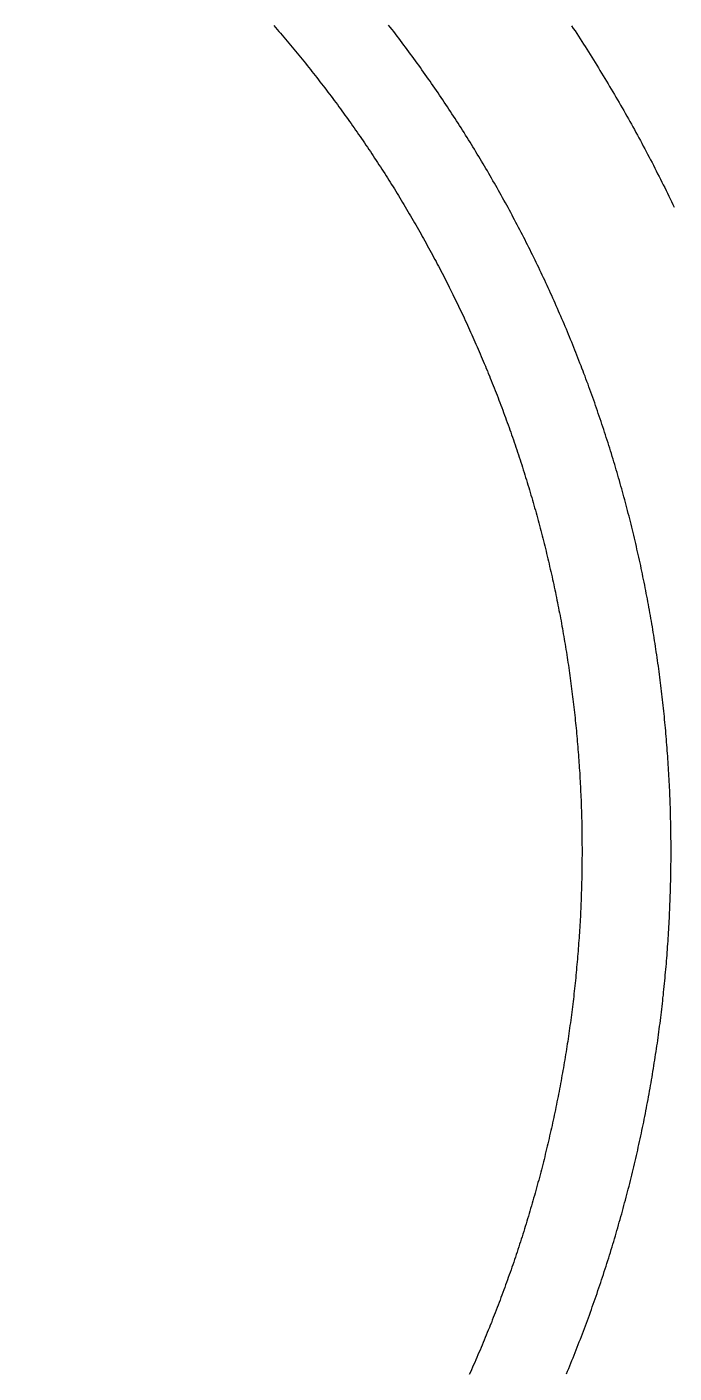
# Model space of a CAD drawing. Header units: inches. Extents: x -43479 to 56521, y -44741 to 59530.
# Drawn here: x -8761 to -7888, y -19822 to -18007 of the extents above; entities that cross this region are included whole.
import ezdxf

# ---------------------------------------------------------------- set-up
doc = ezdxf.new("R2010")
doc.units = ezdxf.units.IN
doc.header["$MEASUREMENT"] = 0

# ---------------------------------------------------------------- blocks, each defined once
blk = doc.blocks.new('kanishk_spiralEditV1')
for points in [[(1057.6, 676.3), (1056.1, 679.9), (1054.6, 683.5), (1053.2, 687.1), (1051.7, 690.7), (1050.3, 694.3), (1048.8, 697.9), (1047.4, 701.5), (1045.9, 705.1), (1044.5, 708.7), (1043.1, 712.3), (1041.7, 715.9), (1040.3, 719.5), (1038.9, 723.1), (1037.5, 726.8), (1036.1, 730.4), (1034.8, 734), (1033.4, 737.6), (1032.1, 741.3), (1030.7, 744.9), (1029.4, 748.5), (1028, 752.2), (1026.7, 755.8), (1025.4, 759.5), (1024.1, 763.1), (1022.8, 766.8), (1021.5, 770.4), (1020.2, 774.1), (1019, 777.7), (1017.7, 781.4), (1016.4, 785), (1015.2, 788.7), (1013.9, 792.4), (1012.7, 796), (1011.5, 799.7), (1010.2, 803.4), (1009, 807.1), (1007.8, 810.7), (1006.6, 814.4), (1005.4, 818.1), (1004.2, 821.8), (1003.1, 825.5), (1001.9, 829.2), (1000.7, 832.9), (999.6, 836.6), (998.4, 840.3), (997.3, 844), (996.2, 847.7), (995.1, 851.4), (993.9, 855.1), (992.8, 858.8), (991.7, 862.5), (990.7, 866.2), (989.6, 869.9), (988.5, 873.6), (987.4, 877.3), (986.4, 881.1), (985.3, 884.8), (984.3, 888.5), (983.2, 892.2), (982.2, 895.9), (981.2, 899.7), (980.2, 903.4), (979.2, 907.1), (978.2, 910.9), (977.2, 914.6), (976.2, 918.3), (975.3, 922.1), (974.3, 925.8), (973.3, 929.6), (972.4, 933.3), (971.4, 937.1), (970.5, 940.8), (969.6, 944.6), (968.7, 948.3), (967.8, 952.1), (966.9, 955.8), (966, 959.6), (965.1, 963.3), (964.2, 967.1), (963.3, 970.9), (962.5, 974.6), (961.6, 978.4), (960.8, 982.2), (960, 985.9), (959.1, 989.7), (958.3, 993.5), (957.5, 997.3), (956.7, 1001), (955.9, 1004.8), (955.1, 1008.6), (954.3, 1012.4), (953.5, 1016.1), (952.8, 1019.9), (952, 1023.7), (951.3, 1027.5), (950.5, 1031.3), (949.8, 1035.1), (949.1, 1038.9), (948.4, 1042.6), (947.6, 1046.4), (946.9, 1050.2), (946.3, 1054), (945.6, 1057.8), (944.9, 1061.6), (944.2, 1065.4), (943.6, 1069.2), (942.9, 1073), (942.3, 1076.8), (941.6, 1080.6), (941, 1084.4), (940.4, 1088.2), (939.8, 1092), (939.2, 1095.8), (938.6, 1099.6), (938, 1103.4), (937.4, 1107.2), (936.8, 1111.1), (936.3, 1114.9), (935.7, 1118.7), (935.1, 1122.5), (934.6, 1126.3), (934.1, 1130.1), (933.5, 1133.9), (933, 1137.8), (932.5, 1141.6), (932, 1145.4), (931.5, 1149.2), (931, 1153), (930.6, 1156.9), (930.1, 1160.7), (929.6, 1164.5), (929.2, 1168.3), (928.7, 1172.1), (928.3, 1176), (927.9, 1179.8), (927.5, 1183.6), (927, 1187.4), (926.6, 1191.3), (926.2, 1195.1), (925.9, 1198.9), (925.5, 1202.8), (925.1, 1206.6), (924.7, 1210.4), (924.4, 1214.2), (924, 1218.1), (923.7, 1221.9), (923.4, 1225.7), (923, 1229.6), (922.7, 1233.4), (922.4, 1237.2), (922.1, 1241.1), (921.8, 1244.9), (921.5, 1248.7), (921.3, 1252.6), (921, 1256.4), (920.7, 1260.3), (920.5, 1264.1), (920.2, 1267.9), (920, 1271.8), (919.8, 1275.6), (919.6, 1279.4), (919.3, 1283.3), (919.1, 1287.1), (918.9, 1290.9), (918.8, 1294.8), (918.6, 1298.6), (918.4, 1302.5), (918.2, 1306.3), (918.1, 1310.1), (917.9, 1314), (917.8, 1317.8), (917.7, 1321.7), (917.6, 1325.5), (917.4, 1329.3), (917.3, 1333.2), (917.2, 1337), (917.1, 1340.8), (917.1, 1344.7), (917, 1348.5), (916.9, 1352.4), (916.9, 1356.2), (916.8, 1360), (916.8, 1363.9), (916.7, 1367.7), (916.7, 1371.6), (916.7, 1375.4), (916.7, 1379.2), (916.7, 1383.1), (916.7, 1386.9), (916.7, 1390.7), (916.7, 1394.6), (916.8, 1398.4), (916.8, 1402.2), (916.8, 1406.1), (916.9, 1409.9), (917, 1413.8), (917, 1417.6), (917.1, 1421.4), (917.2, 1425.3), (917.3, 1429.1), (917.4, 1432.9), (917.5, 1436.8), (917.6, 1440.6), (917.7, 1444.4), (917.9, 1448.2), (918, 1452.1), (918.2, 1455.9), (918.3, 1459.7), (918.5, 1463.6), (918.7, 1467.4), (918.9, 1471.2), (919, 1475), (919.2, 1478.9), (919.5, 1482.7), (919.7, 1486.5), (919.9, 1490.4), (920.1, 1494.2), (920.4, 1498), (920.6, 1501.8), (920.9, 1505.6), (921.1, 1509.5), (921.4, 1513.3), (921.7, 1517.1), (922, 1520.9), (922.3, 1524.7), (922.6, 1528.6), (922.9, 1532.4), (923.2, 1536.2), (923.5, 1540), (923.9, 1543.8), (924.2, 1547.6), (924.5, 1551.4), (924.9, 1555.2), (925.3, 1559.1), (925.6, 1562.9), (926, 1566.7), (926.4, 1570.5), (926.8, 1574.3), (927.2, 1578.1), (927.6, 1581.9), (928.1, 1585.7), (928.5, 1589.5), (928.9, 1593.3), (929.4, 1597.1), (929.8, 1600.9), (930.3, 1604.7), (930.8, 1608.5), (931.2, 1612.3), (931.7, 1616.1), (932.2, 1619.9), (932.7, 1623.6), (933.2, 1627.4), (933.7, 1631.2), (934.3, 1635), (934.8, 1638.8), (935.3, 1642.6), (935.9, 1646.4), (936.5, 1650.1), (937, 1653.9), (937.6, 1657.7), (938.2, 1661.5), (938.8, 1665.3), (939.4, 1669), (940, 1672.8), (940.6, 1676.6), (941.2, 1680.3), (941.8, 1684.1), (942.5, 1687.9), (943.1, 1691.6), (943.7, 1695.4), (944.4, 1699.2), (945.1, 1702.9), (945.8, 1706.7), (946.4, 1710.4), (947.1, 1714.2), (947.8, 1717.9), (948.5, 1721.7), (949.2, 1725.4), (950, 1729.2), (950.7, 1732.9), (951.4, 1736.7), (952.2, 1740.4), (952.9, 1744.2), (953.7, 1747.9), (954.5, 1751.6), (955.2, 1755.4), (956, 1759.1), (956.8, 1762.8), (957.6, 1766.6), (958.4, 1770.3), (959.2, 1774), (960.1, 1777.8), (960.9, 1781.5), (961.7, 1785.2), (962.6, 1788.9), (963.4, 1792.6), (964.3, 1796.3), (965.2, 1800.1), (966, 1803.8), (966.9, 1807.5), (967.8, 1811.2), (968.7, 1814.9), (969.6, 1818.6), (970.5, 1822.3), (971.5, 1826), (972.4, 1829.7), (973.3, 1833.4), (974.3, 1837.1), (975.2, 1840.8), (976.2, 1844.4), (977.2, 1848.1), (978.1, 1851.8), (979.1, 1855.5), (980.1, 1859.2), (981.1, 1862.8), (982.1, 1866.5), (983.1, 1870.2), (984.2, 1873.8), (985.2, 1877.5), (986.2, 1881.2), (987.3, 1884.8), (988.3, 1888.5), (989.4, 1892.2), (990.5, 1895.8), (991.5, 1899.5), (992.6, 1903.1), (993.7, 1906.8), (994.8, 1910.4), (995.9, 1914), (997, 1917.7), (998.2, 1921.3), (999.3, 1924.9), (1000.4, 1928.6), (1001.6, 1932.2), (1002.7, 1935.8), (1003.9, 1939.5), (1005, 1943.1), (1006.2, 1946.7), (1007.4, 1950.3), (1008.6, 1953.9), (1009.8, 1957.5), (1011, 1961.1), (1012.2, 1964.7), (1013.4, 1968.3), (1014.7, 1971.9), (1015.9, 1975.5), (1017.1, 1979.1), (1018.4, 1982.7), (1019.6, 1986.3), (1020.9, 1989.9), (1022.2, 1993.5), (1023.5, 1997.1), (1024.7, 2000.6), (1026, 2004.2), (1027.3, 2007.8), (1028.6, 2011.3), (1030, 2014.9), (1031.3, 2018.5), (1032.6, 2022), (1034, 2025.6), (1035.3, 2029.1), (1036.7, 2032.7), (1038, 2036.2), (1039.4, 2039.8), (1040.8, 2043.3), (1042.1, 2046.8), (1043.5, 2050.4), (1044.9, 2053.9), (1046.3, 2057.4), (1047.7, 2061), (1049.2, 2064.5), (1050.6, 2068), (1052, 2071.5), (1053.5, 2075), (1054.9, 2078.5), (1056.4, 2082), (1057.8, 2085.5), (1059.3, 2089), (1060.8, 2092.5), (1062.3, 2096), (1063.8, 2099.5), (1065.2, 2103), (1066.8, 2106.5), (1068.3, 2110), (1069.8, 2113.4), (1071.3, 2116.9), (1072.9, 2120.4), (1074.4, 2123.8), (1075.9, 2127.3), (1077.5, 2130.8), (1079.1, 2134.2), (1080.6, 2137.7), (1082.2, 2141.1), (1083.8, 2144.6), (1085.4, 2148), (1087, 2151.4), (1088.6, 2154.9), (1090.2, 2158.3), (1091.8, 2161.7), (1093.5, 2165.2), (1095.1, 2168.6), (1096.7, 2172), (1098.4, 2175.4), (1100, 2178.8), (1101.7, 2182.2), (1103.4, 2185.6), (1105, 2189), (1106.7, 2192.4), (1108.4, 2195.8), (1110.1, 2199.2), (1111.8, 2202.6), (1113.5, 2205.9), (1115.3, 2209.3), (1117, 2212.7), (1118.7, 2216), (1120.5, 2219.4), (1122.2, 2222.8), (1124, 2226.1), (1125.7, 2229.5), (1127.5, 2232.8), (1129.3, 2236.2), (1131, 2239.5), (1132.8, 2242.8), (1134.6, 2246.2), (1136.4, 2249.5), (1138.2, 2252.8), (1140, 2256.1), (1141.9, 2259.5), (1143.7, 2262.8), (1145.5, 2266.1), (1147.4, 2269.4), (1149.2, 2272.7), (1151.1, 2276), (1152.9, 2279.3), (1154.8, 2282.6), (1156.7, 2285.8), (1158.6, 2289.1), (1160.5, 2292.4), (1162.4, 2295.7), (1164.3, 2298.9), (1166.2, 2302.2), (1168.1, 2305.5), (1170, 2308.7), (1172, 2312), (1173.9, 2315.2), (1175.8, 2318.4), (1177.8, 2321.7), (1179.7, 2324.9), (1181.7, 2328.1), (1183.7, 2331.4), (1185.7, 2334.6), (1187.6, 2337.8), (1189.6, 2341), (1191.6, 2344.2), (1193.6, 2347.4), (1195.6, 2350.6), (1197.7, 2353.8), (1199.7, 2357), (1201.7, 2360.2), (1203.8, 2363.4), (1205.8, 2366.5), (1207.8, 2369.7), (1209.9, 2372.9), (1212, 2376), (1214, 2379.2), (1216.1, 2382.4), (1218.2, 2385.5), (1220.3, 2388.6), (1222.4, 2391.8), (1224.5, 2394.9), (1226.6, 2398.1), (1228.7, 2401.2), (1230.8, 2404.3), (1232.9, 2407.4), (1235.1, 2410.5), (1237.2, 2413.6), (1239.4, 2416.7), (1241.5, 2419.8), (1243.7, 2422.9), (1245.8, 2426), (1248, 2429.1), (1250.2, 2432.2), (1252.4, 2435.3), (1254.6, 2438.3), (1256.8, 2441.4), (1259, 2444.4), (1261.2, 2447.5), (1263.4, 2450.5), (1265.6, 2453.6), (1267.9, 2456.6), (1270.1, 2459.7), (1272.3, 2462.7), (1274.6, 2465.7), (1276.8, 2468.7), (1279.1, 2471.8), (1281.4, 2474.8), (1283.6, 2477.8), (1285.9, 2480.8), (1288.2, 2483.8), (1290.5, 2486.8), (1292.8, 2489.8), (1295.1, 2492.7), (1297.4, 2495.7)], [(1452.3, 2495.2), (1450, 2492.6), (1447.7, 2489.9), (1445.4, 2487.2), (1443.1, 2484.6), (1440.8, 2481.9), (1438.6, 2479.2), (1436.3, 2476.6), (1434, 2473.9), (1431.8, 2471.2), (1429.5, 2468.5), (1427.3, 2465.8), (1425, 2463.1), (1422.8, 2460.4), (1420.5, 2457.7), (1418.3, 2455), (1416.1, 2452.2), (1413.9, 2449.5), (1411.7, 2446.8), (1409.5, 2444.1), (1407.3, 2441.3), (1405.1, 2438.6), (1402.9, 2435.8), (1400.7, 2433.1), (1398.5, 2430.3), (1396.3, 2427.5), (1394.2, 2424.8), (1392, 2422), (1389.9, 2419.2), (1387.7, 2416.4), (1385.6, 2413.7), (1383.4, 2410.9), (1381.3, 2408.1), (1379.2, 2405.3), (1377.1, 2402.5), (1374.9, 2399.6), (1372.8, 2396.8), (1370.7, 2394), (1368.6, 2391.2), (1366.5, 2388.4), (1364.4, 2385.5), (1362.4, 2382.7), (1360.3, 2379.8), (1358.2, 2377), (1356.2, 2374.1), (1354.1, 2371.3), (1352.1, 2368.4), (1350, 2365.6), (1348, 2362.7), (1345.9, 2359.8), (1343.9, 2356.9), (1341.9, 2354.1), (1339.9, 2351.2), (1337.9, 2348.3), (1335.9, 2345.4), (1333.9, 2342.5), (1331.9, 2339.6), (1329.9, 2336.7), (1327.9, 2333.8), (1325.9, 2330.8), (1324, 2327.9), (1322, 2325), (1320, 2322.1), (1318.1, 2319.1), (1316.2, 2316.2), (1314.2, 2313.2), (1312.3, 2310.3), (1310.4, 2307.3), (1308.4, 2304.4), (1306.5, 2301.4), (1304.6, 2298.5), (1302.7, 2295.5), (1300.8, 2292.5), (1298.9, 2289.5), (1297.1, 2286.6), (1295.2, 2283.6), (1293.3, 2280.6), (1291.4, 2277.6), (1289.6, 2274.6), (1287.7, 2271.6), (1285.9, 2268.6), (1284, 2265.6), (1282.2, 2262.6), (1280.4, 2259.5), (1278.6, 2256.5), (1276.7, 2253.5), (1274.9, 2250.5), (1273.1, 2247.4), (1271.3, 2244.4), (1269.5, 2241.3), (1267.8, 2238.3), (1266, 2235.2), (1264.2, 2232.2), (1262.5, 2229.1), (1260.7, 2226.1), (1258.9, 2223), (1257.2, 2219.9), (1255.5, 2216.9), (1253.7, 2213.8), (1252, 2210.7), (1250.3, 2207.6), (1248.6, 2204.5), (1246.9, 2201.4), (1245.2, 2198.3), (1243.5, 2195.2), (1241.8, 2192.1), (1240.1, 2189), (1238.4, 2185.9), (1236.7, 2182.8), (1235.1, 2179.7), (1233.4, 2176.6), (1231.8, 2173.4), (1230.1, 2170.3), (1228.5, 2167.2), (1226.9, 2164), (1225.2, 2160.9), (1223.6, 2157.8), (1222, 2154.6), (1220.4, 2151.5), (1218.8, 2148.3), (1217.2, 2145.2), (1215.6, 2142), (1214.1, 2138.8), (1212.5, 2135.7), (1210.9, 2132.5), (1209.4, 2129.3), (1207.8, 2126.1), (1206.3, 2122.9), (1204.7, 2119.8), (1203.2, 2116.6), (1201.7, 2113.4), (1200.1, 2110.2), (1198.6, 2107), (1197.1, 2103.8), (1195.6, 2100.6), (1194.1, 2097.4), (1192.6, 2094.2), (1191.2, 2090.9), (1189.7, 2087.7), (1188.2, 2084.5), (1186.8, 2081.3), (1185.3, 2078), (1183.9, 2074.8), (1182.4, 2071.6), (1181, 2068.3), (1179.6, 2065.1), (1178.1, 2061.8), (1176.7, 2058.6), (1175.3, 2055.3), (1173.9, 2052.1), (1172.5, 2048.8), (1171.1, 2045.6), (1169.8, 2042.3), (1168.4, 2039), (1167, 2035.8), (1165.7, 2032.5), (1164.3, 2029.2), (1163, 2025.9), (1161.6, 2022.7), (1160.3, 2019.4), (1159, 2016.1), (1157.7, 2012.8), (1156.3, 2009.5), (1155, 2006.2), (1153.7, 2002.9), (1152.5, 1999.6), (1151.2, 1996.3), (1149.9, 1993), (1148.6, 1989.7), (1147.4, 1986.4), (1146.1, 1983), (1144.9, 1979.7), (1143.6, 1976.4), (1142.4, 1973.1), (1141.1, 1969.7), (1139.9, 1966.4), (1138.7, 1963.1), (1137.5, 1959.7), (1136.3, 1956.4), (1135.1, 1953.1), (1133.9, 1949.7), (1132.7, 1946.4), (1131.6, 1943), (1130.4, 1939.7), (1129.2, 1936.3), (1128.1, 1932.9), (1126.9, 1929.6), (1125.8, 1926.2), (1124.7, 1922.8), (1123.5, 1919.5), (1122.4, 1916.1), (1121.3, 1912.7), (1120.2, 1909.4), (1119.1, 1906), (1118, 1902.6), (1116.9, 1899.2), (1115.9, 1895.8), (1114.8, 1892.4), (1113.7, 1889), (1112.7, 1885.6), (1111.6, 1882.3), (1110.6, 1878.9), (1109.6, 1875.5), (1108.5, 1872), (1107.5, 1868.6), (1106.5, 1865.2), (1105.5, 1861.8), (1104.5, 1858.4), (1103.5, 1855), (1102.5, 1851.6), (1101.6, 1848.2), (1100.6, 1844.7), (1099.6, 1841.3), (1098.7, 1837.9), (1097.7, 1834.5), (1096.8, 1831), (1095.8, 1827.6), (1094.9, 1824.2), (1094, 1820.7), (1093.1, 1817.3), (1092.2, 1813.8), (1091.3, 1810.4), (1090.4, 1806.9), (1089.5, 1803.5), (1088.6, 1800.1), (1087.8, 1796.6), (1086.9, 1793.1), (1086, 1789.7), (1085.2, 1786.2), (1084.4, 1782.8), (1083.5, 1779.3), (1082.7, 1775.8), (1081.9, 1772.4), (1081.1, 1768.9), (1080.3, 1765.4), (1079.5, 1762), (1078.7, 1758.5), (1077.9, 1755), (1077.1, 1751.5), (1076.3, 1748.1), (1075.6, 1744.6), (1074.8, 1741.1), (1074.1, 1737.6), (1073.3, 1734.1), (1072.6, 1730.6), (1071.9, 1727.2), (1071.2, 1723.7), (1070.5, 1720.2), (1069.8, 1716.7), (1069.1, 1713.2), (1068.4, 1709.7), (1067.7, 1706.2), (1067, 1702.7), (1066.3, 1699.2), (1065.7, 1695.7), (1065, 1692.2), (1064.4, 1688.7), (1063.8, 1685.1), (1063.1, 1681.6), (1062.5, 1678.1), (1061.9, 1674.6), (1061.3, 1671.1), (1060.7, 1667.6), (1060.1, 1664.1), (1059.5, 1660.5), (1058.9, 1657), (1058.3, 1653.5), (1057.8, 1650), (1057.2, 1646.4), (1056.7, 1642.9), (1056.1, 1639.4), (1055.6, 1635.9), (1055.1, 1632.3), (1054.6, 1628.8), (1054, 1625.3), (1053.5, 1621.7), (1053, 1618.2), (1052.5, 1614.6), (1052.1, 1611.1), (1051.6, 1607.6), (1051.1, 1604), (1050.7, 1600.5), (1050.2, 1596.9), (1049.8, 1593.4), (1049.3, 1589.8), (1048.9, 1586.3), (1048.5, 1582.8), (1048, 1579.2), (1047.6, 1575.7), (1047.2, 1572.1), (1046.8, 1568.5), (1046.5, 1565), (1046.1, 1561.4), (1045.7, 1557.9), (1045.3, 1554.3), (1045, 1550.8), (1044.6, 1547.2), (1044.3, 1543.7), (1044, 1540.1), (1043.6, 1536.5), (1043.3, 1533), (1043, 1529.4), (1042.7, 1525.8), (1042.4, 1522.3), (1042.1, 1518.7), (1041.8, 1515.1), (1041.5, 1511.6), (1041.3, 1508), (1041, 1504.4), (1040.8, 1500.9), (1040.5, 1497.3), (1040.3, 1493.7), (1040.1, 1490.2), (1039.8, 1486.6), (1039.6, 1483), (1039.4, 1479.4), (1039.2, 1475.9), (1039, 1472.3), (1038.8, 1468.7), (1038.7, 1465.1), (1038.5, 1461.6), (1038.3, 1458), (1038.2, 1454.4), (1038, 1450.8), (1037.9, 1447.2), (1037.7, 1443.7), (1037.6, 1440.1), (1037.5, 1436.5), (1037.4, 1432.9), (1037.3, 1429.3), (1037.2, 1425.8), (1037.1, 1422.2), (1037, 1418.6), (1037, 1415), (1036.9, 1411.4), (1036.8, 1407.8), (1036.8, 1404.3), (1036.7, 1400.7), (1036.7, 1397.1), (1036.7, 1393.5), (1036.7, 1389.9), (1036.6, 1386.3), (1036.6, 1382.7), (1036.6, 1379.2), (1036.6, 1375.6), (1036.7, 1372), (1036.7, 1368.4), (1036.7, 1364.8), (1036.8, 1361.2), (1036.8, 1357.6), (1036.9, 1354), (1036.9, 1350.5), (1037, 1346.9), (1037.1, 1343.3), (1037.2, 1339.7), (1037.2, 1336.1), (1037.3, 1332.5), (1037.5, 1328.9), (1037.6, 1325.3), (1037.7, 1321.8), (1037.8, 1318.2), (1038, 1314.6), (1038.1, 1311), (1038.3, 1307.4), (1038.4, 1303.8), (1038.6, 1300.2), (1038.8, 1296.6), (1038.9, 1293.1), (1039.1, 1289.5), (1039.3, 1285.9), (1039.5, 1282.3), (1039.8, 1278.7), (1040, 1275.1), (1040.2, 1271.5), (1040.4, 1268), (1040.7, 1264.4), (1040.9, 1260.8), (1041.2, 1257.2), (1041.5, 1253.6), (1041.7, 1250), (1042, 1246.5), (1042.3, 1242.9), (1042.6, 1239.3), (1042.9, 1235.7), (1043.2, 1232.1), (1043.5, 1228.5), (1043.9, 1225), (1044.2, 1221.4), (1044.5, 1217.8), (1044.9, 1214.2), (1045.2, 1210.6), (1045.6, 1207.1), (1046, 1203.5), (1046.3, 1199.9), (1046.7, 1196.3), (1047.1, 1192.8), (1047.5, 1189.2), (1047.9, 1185.6), (1048.3, 1182), (1048.8, 1178.5), (1049.2, 1174.9), (1049.6, 1171.3), (1050.1, 1167.7), (1050.5, 1164.2), (1051, 1160.6), (1051.5, 1157), (1051.9, 1153.5), (1052.4, 1149.9), (1052.9, 1146.3), (1053.4, 1142.8), (1053.9, 1139.2), (1054.4, 1135.6), (1055, 1132.1), (1055.5, 1128.5), (1056, 1124.9), (1056.6, 1121.4), (1057.1, 1117.8), (1057.7, 1114.3), (1058.2, 1110.7), (1058.8, 1107.1), (1059.4, 1103.6), (1060, 1100), (1060.6, 1096.5), (1061.2, 1092.9), (1061.8, 1089.4), (1062.4, 1085.8), (1063, 1082.3), (1063.7, 1078.7), (1064.3, 1075.2), (1065, 1071.6), (1065.6, 1068.1), (1066.3, 1064.5), (1067, 1061), (1067.6, 1057.5), (1068.3, 1053.9), (1069, 1050.4), (1069.7, 1046.8), (1070.4, 1043.3), (1071.1, 1039.8), (1071.9, 1036.2), (1072.6, 1032.7), (1073.3, 1029.2), (1074.1, 1025.6), (1074.8, 1022.1), (1075.6, 1018.6), (1076.4, 1015), (1077.1, 1011.5), (1077.9, 1008), (1078.7, 1004.5), (1079.5, 1001), (1080.3, 997.4), (1081.1, 993.9), (1082, 990.4), (1082.8, 986.9), (1083.6, 983.4), (1084.5, 979.9), (1085.3, 976.4), (1086.2, 972.8), (1087, 969.3), (1087.9, 965.8), (1088.8, 962.3), (1089.7, 958.8), (1090.6, 955.3), (1091.5, 951.8), (1092.4, 948.3), (1093.3, 944.8), (1094.2, 941.3), (1095.1, 937.9), (1096.1, 934.4), (1097, 930.9), (1098, 927.4), (1098.9, 923.9), (1099.9, 920.4), (1100.9, 916.9), (1101.9, 913.5), (1102.9, 910), (1103.9, 906.5), (1104.9, 903), (1105.9, 899.6), (1106.9, 896.1), (1107.9, 892.6), (1108.9, 889.2), (1110, 885.7), (1111, 882.2), (1112.1, 878.8), (1113.2, 875.3), (1114.2, 871.9), (1115.3, 868.4), (1116.4, 864.9), (1117.5, 861.5), (1118.6, 858), (1119.7, 854.6), (1120.8, 851.2), (1121.9, 847.7), (1123.1, 844.3), (1124.2, 840.8), (1125.3, 837.4), (1126.5, 834), (1127.6, 830.5), (1128.8, 827.1), (1130, 823.7), (1131.2, 820.3), (1132.3, 816.8), (1133.5, 813.4), (1134.7, 810), (1136, 806.6), (1137.2, 803.2), (1138.4, 799.8), (1139.6, 796.4), (1140.9, 793), (1142.1, 789.6), (1143.4, 786.2), (1144.6, 782.8), (1145.9, 779.4), (1147.2, 776), (1148.4, 772.6), (1149.7, 769.2), (1151, 765.8), (1152.3, 762.4), (1153.6, 759), (1154.9, 755.7), (1156.3, 752.3), (1157.6, 748.9), (1158.9, 745.5), (1160.3, 742.2), (1161.6, 738.8), (1163, 735.4), (1164.4, 732.1), (1165.7, 728.7), (1167.1, 725.4), (1168.5, 722), (1169.9, 718.7), (1171.3, 715.3), (1172.7, 712), (1174.1, 708.6), (1175.6, 705.3), (1177, 702), (1178.4, 698.6), (1179.9, 695.3), (1181.3, 692), (1182.8, 688.6), (1184.2, 685.3), (1185.7, 682), (1187.2, 678.7), (1188.7, 675.4)], [(1050.7, 2494.7), (1048.4, 2491.2), (1046.1, 2487.7), (1043.8, 2484.2), (1041.5, 2480.7), (1039.3, 2477.2), (1037, 2473.7), (1034.7, 2470.1), (1032.5, 2466.6), (1030.2, 2463.1), (1028, 2459.5), (1025.7, 2456), (1023.5, 2452.4), (1021.3, 2448.9), (1019.1, 2445.3), (1016.9, 2441.7), (1014.6, 2438.2), (1012.5, 2434.6), (1010.3, 2431), (1008.1, 2427.4), (1005.9, 2423.8), (1003.8, 2420.2), (1001.6, 2416.6), (999.4, 2413), (997.3, 2409.4), (995.2, 2405.8), (993, 2402.2), (990.9, 2398.5), (988.8, 2394.9), (986.7, 2391.3), (984.6, 2387.6), (982.5, 2384), (980.4, 2380.4), (978.4, 2376.7), (976.3, 2373), (974.2, 2369.4), (972.2, 2365.7), (970.1, 2362), (968.1, 2358.4), (966.1, 2354.7), (964.1, 2351), (962, 2347.3), (960, 2343.6), (958, 2339.9), (956, 2336.2), (954.1, 2332.5), (952.1, 2328.8), (950.1, 2325.1), (948.2, 2321.4), (946.2, 2317.7), (944.3, 2313.9), (942.3, 2310.2), (940.4, 2306.5), (938.5, 2302.7), (936.6, 2299), (934.7, 2295.2), (932.8, 2291.5), (930.9, 2287.7), (929, 2284), (927.1, 2280.2), (925.2, 2276.4), (923.4, 2272.6), (921.5, 2268.9), (919.7, 2265.1), (917.8, 2261.3), (916, 2257.5), (914.2, 2253.7), (912.4, 2249.9)]]:
    blk.add_lwpolyline(points)

msp = doc.modelspace()

# ---------------------------------------------------------------- linework, layer by layer
msp.add_circle((6520.5, 9529.6), 50000)

# ---------------------------------------------------------------- block references
at = {"xscale": -1}
msp.add_blockref('kanishk_spiralEditV1', (-6975.9, -20500), dxfattribs=at)

doc.saveas('drawing.dxf')
